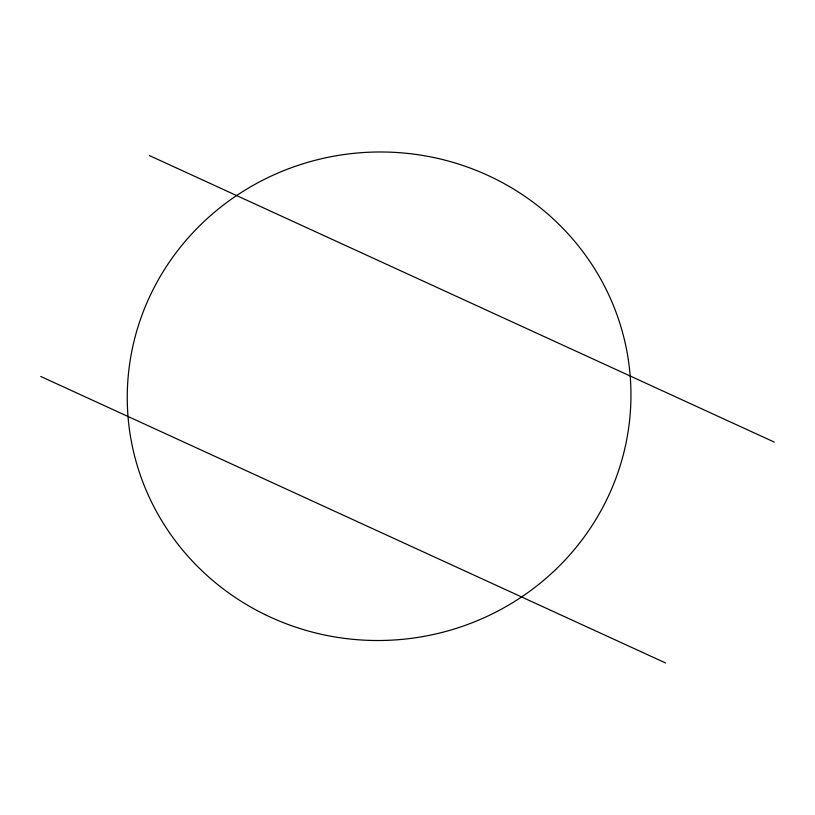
<?xml version="1.0" encoding="UTF-8"?>
<svg xmlns="http://www.w3.org/2000/svg" width="815" height="815" viewBox="0 0 815 815"><rect width="100%" height="100%" fill="white"/><g stroke="black" fill="none" stroke-linecap="round" stroke-linejoin="round"><path stroke-width="1.22" d="M149.359 155.543L774.25 442.076M40.75 376.469L665.641 663.002M265.109 614.632A251.906 244.215 -4.8 0 0 630.586 381.817A251.906 244.215 -4.8 0 0 241.597 192.289A251.906 244.215 -4.8 0 0 265.109 614.632"/></g></svg>
